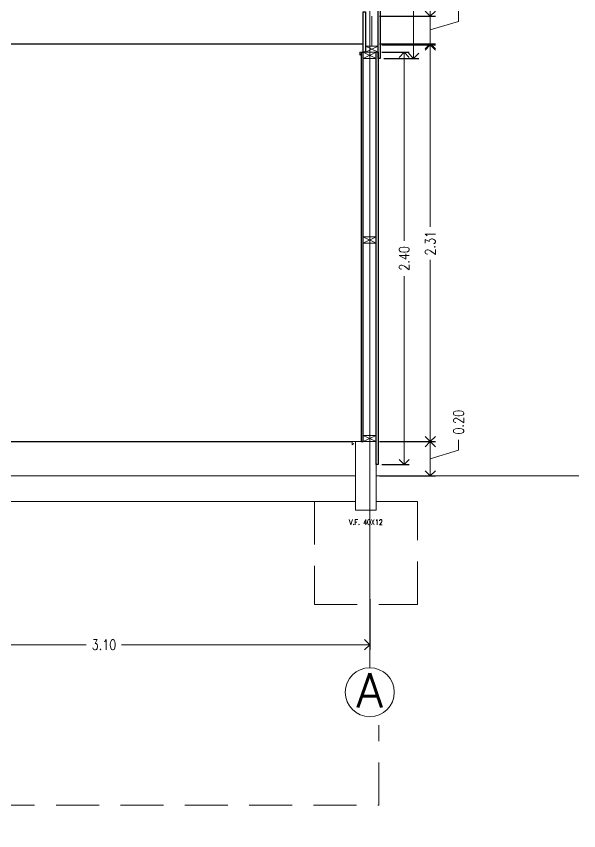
# Model space of a CAD drawing. Header units: inches. Extents: x 10.8 to 60.4, y 12.2 to 79.7.
# Drawn here: x 30.584 to 33.861, y 69.886 to 74.636 of the extents above; entities that cross this region are included whole.
import ezdxf
from ezdxf.enums import TextEntityAlignment as Align

# ---------------------------------------------------------------- set-up
doc = ezdxf.new("R2010")
doc.units = ezdxf.units.IN
doc.header["$MEASUREMENT"] = 0
doc.linetypes.add('HIDDEN', pattern=[0.375, 0.25, -0.125])
doc.layers.get('DEFPOINTS').update_dxf_attribs({"color": 210})
doc.layers.add('_AUX', color=210, linetype='Continuous', lineweight=18, plot=False)
for name, color, linetype, lineweight in [('A-ANNO-DIMS', 3, 'Continuous', 18), ('A-ANNO-SYMB', 3, 'Continuous', 18), ('A-ANNO-TEXT', 3, 'Continuous', 18), ('A-DETL-MCUT', 4, 'Continuous', 25), ('A-ELEV-IDEN', 3, 'Continuous', 18), ('A-ELEV-MBE2', 4, 'Continuous', 25), ('A-WALL-PATT', 8, 'Continuous', 18), ('A-WALL-STUD', 3, 'Continuous', 18)]:
    doc.layers.add(name, color=color, linetype=linetype, lineweight=lineweight)
doc.styles.add('E-ROMANS', font='romans.shx', dxfattribs={"width": 0.8})
doc.dimstyles.new('E-0050_ARW_12', dxfattribs={"dimscale": 0.001, "dimtxt": 60, "dimasz": 60, "dimexe": 30, "dimexo": 20, "dimgap": 30, "dimtad": 0, "dimzin": 0, "dimdsep": 46, "dimtxsty": 'E-ROMANS', "dimblk": 'OPEN90', "dimcen": 30, "dimclrd": 256, "dimclre": 256, "dimclrt": 256, "dimadec": 0, "dimazin": 0, "dimtfac": 1, "dimtmove": 1, "dimatfit": 3, "dimldrblk": 'OPEN90', "dimfxl": 1, "dimtfill": 1, "dimtolj": 1, "dimtzin": 0, "dimlwd": -1, "dimarcsym": 0})

# ---------------------------------------------------------------- blocks, each defined once
blk = doc.blocks.new('_Open90')
at = {"color": 0, "linetype": 'ByBlock', "lineweight": -2}
for p, q in [((0, 0), (-1, 0)), ((-0.5, 0.5), (0, 0)), ((0, 0), (-0.5, -0.5))]:
    blk.add_line(p, q, dxfattribs=at)
blk = doc.blocks.new('*D1587')
at = {"layer": 'A-ANNO-DIMS', "lineweight": -2, "transparency": 16777216}
for p, q in [((29.5463, 71.2361), (29.5463, 70.9409)), ((32.6433, 71.2361), (32.6433, 70.9409))]:
    blk.add_line(p, q, dxfattribs=at)
at = {"layer": 'A-ANNO-DIMS', "transparency": 16777216}
for p, q in [((29.6063, 70.9709), (30.9916, 70.9709)), ((32.5833, 70.9709), (31.1979, 70.9709))]:
    blk.add_line(p, q, dxfattribs=at)
at = {"layer": 'DEFPOINTS', "color": 0, "transparency": 16777216}
for p in [(29.5463, 71.2561), (32.6433, 71.2561), (32.6433, 70.9709)]:
    blk.add_point(p, dxfattribs=at)
at = {"layer": 'A-ANNO-DIMS', "transparency": 16777216, "xscale": 0.06, "yscale": 0.06, "zscale": 0.06, "rotation": 180}
blk.add_blockref('_Open90', (29.5463, 70.9709), dxfattribs=at)
at = {"layer": 'A-ANNO-DIMS', "transparency": 16777216, "xscale": 0.06, "yscale": 0.06, "zscale": 0.06}
blk.add_blockref('_Open90', (32.6433, 70.9709), dxfattribs=at)
at = {"layer": 'A-ANNO-DIMS', "transparency": 16777216, "insert": (31.0948, 70.9709), "char_height": 0.06, "attachment_point": 5, "style": 'E-ROMANS', "bg_fill": 3, "box_fill_scale": 1.25, "bg_fill_color": 256, "bg_fill_true_color": 13158600, "bg_fill_transparency": 0}
blk.add_mtext('\\A1;3.10', dxfattribs=at)
blk = doc.blocks.new('*D1595')
at = {"layer": 'A-ANNO-DIMS', "lineweight": -2, "transparency": 16777216}
for p, q in [((32.7008, 72.1561), (33.0261, 72.1561)), ((32.7008, 71.9561), (33.0261, 71.9561))]:
    blk.add_line(p, q, dxfattribs=at)
at = {"layer": 'A-ANNO-DIMS', "transparency": 16777216}
for p, q in [((33.1611, 72.1056), (33.1611, 72.1656)), ((32.9961, 72.0561), (33.1611, 72.1056)), ((32.9961, 72.0161), (32.9961, 72.0961))]:
    blk.add_line(p, q, dxfattribs=at)
at = {"layer": 'DEFPOINTS', "color": 0, "transparency": 16777216}
for p in [(32.6808, 72.1561), (32.9961, 72.1561), (32.6808, 71.9561)]:
    blk.add_point(p, dxfattribs=at)
at = {"layer": 'A-ANNO-DIMS', "transparency": 16777216, "xscale": 0.06, "yscale": 0.06, "zscale": 0.06}
for p, rotation in [((32.9961, 72.1561), 90), ((32.9961, 71.9561), 270)]:
    blk.add_blockref('_Open90', p, dxfattribs=dict(at, rotation=rotation))
at = {"layer": 'A-ANNO-DIMS', "transparency": 16777216, "insert": (33.1611, 72.2688), "char_height": 0.06, "attachment_point": 5, "rotation": 90, "style": 'E-ROMANS', "bg_fill": 3, "box_fill_scale": 1.25, "bg_fill_color": 256, "bg_fill_true_color": 13158600, "bg_fill_transparency": 0}
blk.add_mtext('\\A1;0.20', dxfattribs=at)
blk = doc.blocks.new('*D1596')
at = {"layer": 'A-ANNO-DIMS', "transparency": 16777216}
for p, q in [((32.9961, 74.6961), (32.9961, 74.7561)), ((33.1611, 74.6056), (33.1611, 74.6656)), ((32.9961, 74.4761), (32.9961, 74.6361)), ((32.9961, 74.4761), (32.9961, 74.6361)), ((32.9961, 74.5561), (33.1611, 74.6056)), ((32.9961, 74.4161), (32.9961, 74.3561))]:
    blk.add_line(p, q, dxfattribs=at)
at = {"layer": 'A-ANNO-DIMS', "lineweight": -2, "transparency": 16777216}
for p, q in [((32.7008, 74.6361), (33.0261, 74.6361)), ((32.7008, 74.4761), (33.0261, 74.4761))]:
    blk.add_line(p, q, dxfattribs=at)
at = {"layer": 'DEFPOINTS', "color": 0, "transparency": 16777216}
for p in [(32.6808, 74.6361), (32.9961, 74.6361), (32.6808, 74.4761)]:
    blk.add_point(p, dxfattribs=at)
at = {"layer": 'A-ANNO-DIMS', "transparency": 16777216, "xscale": 0.06, "yscale": 0.06, "zscale": 0.06}
for p, rotation in [((32.9961, 74.6361), 270), ((32.9961, 74.4761), 90)]:
    blk.add_blockref('_Open90', p, dxfattribs=dict(at, rotation=rotation))
at = {"layer": 'A-ANNO-DIMS', "transparency": 16777216, "insert": (33.1611, 74.7688), "char_height": 0.06, "attachment_point": 5, "rotation": 90, "style": 'E-ROMANS', "bg_fill": 3, "box_fill_scale": 1.25, "bg_fill_color": 256, "bg_fill_true_color": 13158600, "bg_fill_transparency": 0}
blk.add_mtext('\\A1;0.16', dxfattribs=at)
blk = doc.blocks.new('*D1659')
at = {"layer": 'A-ANNO-DIMS', "lineweight": -2, "transparency": 16777216}
for p, q in [((32.7128, 74.4691), (33.0261, 74.4691)), ((32.7008, 72.1561), (33.0261, 72.1561))]:
    blk.add_line(p, q, dxfattribs=at)
at = {"layer": 'A-ANNO-DIMS', "transparency": 16777216}
for p, q in [((32.9961, 74.4091), (32.9961, 73.4089)), ((32.9961, 72.2161), (32.9961, 73.2163))]:
    blk.add_line(p, q, dxfattribs=at)
at = {"layer": 'DEFPOINTS', "color": 0, "transparency": 16777216}
for p in [(32.6928, 74.4691), (32.9961, 74.4691), (32.6808, 72.1561)]:
    blk.add_point(p, dxfattribs=at)
at = {"layer": 'A-ANNO-DIMS', "transparency": 16777216, "xscale": 0.06, "yscale": 0.06, "zscale": 0.06}
for p, rotation in [((32.9961, 74.4691), 90), ((32.9961, 72.1561), 270)]:
    blk.add_blockref('_Open90', p, dxfattribs=dict(at, rotation=rotation))
at = {"layer": 'A-ANNO-DIMS', "transparency": 16777216, "insert": (32.9961, 73.3126), "char_height": 0.06, "attachment_point": 5, "rotation": 90, "style": 'E-ROMANS', "bg_fill": 3, "box_fill_scale": 1.25, "bg_fill_color": 256, "bg_fill_true_color": 13158600, "bg_fill_transparency": 0}
blk.add_mtext('\\A1;2.31', dxfattribs=at)
blk = doc.blocks.new('*D1660')
at = {"layer": 'A-ANNO-DIMS', "lineweight": -2, "transparency": 16777216}
for p, q in [((32.7128, 74.4261), (32.8739, 74.4261)), ((32.7128, 72.0221), (32.8739, 72.0221))]:
    blk.add_line(p, q, dxfattribs=at)
at = {"layer": 'A-ANNO-DIMS', "transparency": 16777216}
for p, q in [((32.8439, 74.3661), (32.8439, 73.3273)), ((32.8439, 72.0821), (32.8439, 73.121))]:
    blk.add_line(p, q, dxfattribs=at)
at = {"layer": 'DEFPOINTS', "color": 0, "transparency": 16777216}
for p in [(32.6928, 74.4261), (32.8439, 74.4261), (32.6928, 72.0221)]:
    blk.add_point(p, dxfattribs=at)
at = {"layer": 'A-ANNO-DIMS', "transparency": 16777216, "xscale": 0.06, "yscale": 0.06, "zscale": 0.06}
for p, rotation in [((32.8439, 74.4261), 90), ((32.8439, 72.0221), 270)]:
    blk.add_blockref('_Open90', p, dxfattribs=dict(at, rotation=rotation))
at = {"layer": 'A-ANNO-DIMS', "transparency": 16777216, "insert": (32.8439, 73.2241), "char_height": 0.06, "attachment_point": 5, "rotation": 90, "style": 'E-ROMANS', "bg_fill": 3, "box_fill_scale": 1.25, "bg_fill_color": 256, "bg_fill_true_color": 13158600, "bg_fill_transparency": 0}
blk.add_mtext('\\A1;2.40', dxfattribs=at)
blk = doc.blocks.new('*D1661')
at = {"layer": 'A-ANNO-DIMS', "lineweight": -2, "transparency": 16777216}
for p, q in [((32.7248, 76.8161), (32.9284, 76.8161)), ((32.7248, 74.3901), (32.9284, 74.3901))]:
    blk.add_line(p, q, dxfattribs=at)
at = {"layer": 'A-ANNO-DIMS', "transparency": 16777216}
for p, q in [((32.8984, 76.7561), (32.8984, 75.7063)), ((32.8984, 74.4501), (32.8984, 75.5))]:
    blk.add_line(p, q, dxfattribs=at)
at = {"layer": 'DEFPOINTS', "color": 0, "transparency": 16777216}
for p in [(32.7048, 76.8161), (32.8984, 76.8161), (32.7048, 74.3901)]:
    blk.add_point(p, dxfattribs=at)
at = {"layer": 'A-ANNO-DIMS', "transparency": 16777216, "xscale": 0.06, "yscale": 0.06, "zscale": 0.06}
for p, rotation in [((32.8984, 76.8161), 90), ((32.8984, 74.3901), 270)]:
    blk.add_blockref('_Open90', p, dxfattribs=dict(at, rotation=rotation))
at = {"layer": 'A-ANNO-DIMS', "transparency": 16777216, "insert": (32.8984, 75.6031), "char_height": 0.06, "attachment_point": 5, "rotation": 90, "style": 'E-ROMANS', "bg_fill": 3, "box_fill_scale": 1.25, "bg_fill_color": 256, "bg_fill_true_color": 13158600, "bg_fill_transparency": 0}
blk.add_mtext('\\A1;2.43', dxfattribs=at)

msp = doc.modelspace()

# ---------------------------------------------------------------- linework, layer by layer
at = {"layer": '_AUX', "color": 4}
for points in [[(32.6178, 74.4761), (32.6178, 74.4261), (32.5864, 74.4261), (32.5864, 74.4087), (32.592, 74.4153)], [(32.6058, 72.2061), (32.6058, 72.1561), (32.5608, 72.1561), (32.5408, 72.1561), (32.5408, 72.1361), (32.5499, 72.1455)]]:
    msp.add_lwpolyline(points, dxfattribs=at)
at = {"layer": 'A-ANNO-SYMB'}
for p, q in [((32.6433, 70.8368), (32.6433, 79.0381)), ((29.5838, 71.9561), (32.5608, 71.9561)), ((32.6807, 71.9561), (33.8607, 71.9561))]:
    msp.add_line(p, q, dxfattribs=at)
msp.add_circle((32.6433, 70.6938), 0.143, dxfattribs=at)
at = {"layer": 'A-ANNO-TEXT', "linetype": 'HIDDEN'}
msp.add_lwpolyline([(26.3968, 70.5016), (26.3968, 70.0346), (29.4048, 70.0346), (29.5478, 69.8864), (29.6909, 70.0346), (32.6958, 70.0346), (32.6958, 70.5016)], dxfattribs=at)
at = {"layer": 'A-DETL-MCUT'}
msp.add_line((32.5938, 74.4261), (32.6058, 74.4261), dxfattribs=at)
msp.add_lwpolyline([(32.6058, 74.6611), (32.6178, 74.6611), (32.6178, 74.4261), (32.6058, 74.4261)], close=True, dxfattribs=at)
msp.add_lwpolyline([(32.5938, 74.4261), (32.5938, 72.1561), (32.6058, 72.1561), (32.6058, 74.4261)], dxfattribs=at)
at = {"layer": 'A-ELEV-IDEN'}
msp.add_line((29.8238, 71.8061), (32.3208, 71.8061), dxfattribs=at)
at = {"layer": 'A-ELEV-MBE2'}
msp.add_line((29.6038, 74.4761), (32.6058, 74.4761), dxfattribs=at)
msp.add_lwpolyline([(29.5938, 72.1561), (32.5408, 72.1561)], dxfattribs=at)
at = {"layer": 'A-WALL-PATT', "ltscale": 0.1}
for p, q in [((32.6553, 74.6361), (32.6553, 74.4621)), ((32.6433, 73.3491), (32.6433, 74.3901)), ((32.6433, 72.1922), (32.6433, 73.3131))]:
    msp.add_line(p, q, dxfattribs=at)

# ---------------------------------------------------------------- texts
at = {"layer": 'A-ANNO-TEXT', "insert": (32.6208, 71.6854), "char_height": 0.03, "attachment_point": 5, "style": 'E-ROMANS'}
msp.add_mtext('\\pi-0.09,l0.09,t0.09;V.F. 40X12', dxfattribs=at)
at = {"layer": 'A-ANNO-TEXT', "style": 'E-ROMANS'}
msp.add_attdef('A', text='0.00', height=0.2, dxfattribs=at).set_placement((32.6433, 70.705), align=Align.MIDDLE_CENTER)

# ---------------------------------------------------------------- dimensions: what is measured, and where the dimension line sits
at = {"layer": 'A-ANNO-DIMS'}
dim = msp.add_linear_dim(base=(32.9961, 74.6361), p1=(32.6808, 74.4761), p2=(32.6808, 74.6361), angle=90, dimstyle='E-0050_ARW_12', dxfattribs=at)
dim.commit()
dim.dimension.update_dxf_attribs({"geometry": '*D1596', "text_midpoint": (33.1611, 74.6956)})

# ---------------------------------------------------------------- next in the draw order: linework, layer by layer
at = {"layer": 'A-DETL-MCUT'}
msp.add_lwpolyline([(32.7048, 76.8161), (32.7048, 74.3901), (32.6928, 74.3901), (32.6928, 76.8161)], dxfattribs=at)

# ---------------------------------------------------------------- next in the draw order: dimensions: what is measured, and where the dimension line sits
at = {"layer": 'A-ANNO-DIMS'}
dim = msp.add_linear_dim(base=(32.9961, 72.1561), p1=(32.6808, 71.9561), p2=(32.6808, 72.1561), angle=90, dimstyle='E-0050_ARW_12', dxfattribs=at)
dim.commit()
dim.dimension.update_dxf_attribs({"geometry": '*D1595', "text_midpoint": (33.1611, 72.1956)})
dim = msp.add_linear_dim(base=(32.6433, 70.9709), p1=(29.5463, 71.2561), p2=(32.6433, 71.2561), dimstyle='E-0050_ARW_12', dxfattribs=at)
dim.commit()
dim.dimension.update_dxf_attribs({"geometry": '*D1587', "text_midpoint": (31.0948, 70.9709)})

# ---------------------------------------------------------------- next in the draw order: linework, layer by layer
at = {"layer": 'A-ANNO-SYMB'}
msp.add_lwpolyline([(32.5608, 72.1561), (32.6808, 72.1561), (32.6808, 71.7561), (32.5608, 71.7561)], close=True, dxfattribs=at)
at = {"layer": 'A-ANNO-SYMB', "linetype": 'HIDDEN'}
msp.add_lwpolyline([(32.5608, 71.8061), (32.3208, 71.8061), (32.3208, 71.2061), (32.9208, 71.2061), (32.9208, 71.8061), (32.6808, 71.8061)], dxfattribs=at)
at = {"layer": 'A-DETL-MCUT'}
msp.add_lwpolyline([(32.6928, 74.4261), (32.6928, 72.0221), (32.6808, 72.0221), (32.6808, 74.4261)], dxfattribs=at)
at = {"layer": 'A-ELEV-MBE2'}
msp.add_line((32.6808, 72.2061), (32.6808, 74.4261), dxfattribs=at)

# ---------------------------------------------------------------- next in the draw order: dimensions: what is measured, and where the dimension line sits
at = {"layer": 'A-ANNO-DIMS'}
dim = msp.add_linear_dim(base=(32.9961, 74.4691), p1=(32.6808, 72.1561), p2=(32.6928, 74.4691), angle=90, dimstyle='E-0050_ARW_12', dxfattribs=at)
dim.commit()
dim.dimension.update_dxf_attribs({"geometry": '*D1659', "text_midpoint": (32.9961, 73.3126)})

# ---------------------------------------------------------------- next in the draw order: dimensions: what is measured, and where the dimension line sits
dim = msp.add_linear_dim(base=(32.8439, 74.4261), p1=(32.6928, 72.0221), p2=(32.6928, 74.4261), angle=90, dimstyle='E-0050_ARW_12', dxfattribs=at)
dim.commit()
dim.dimension.update_dxf_attribs({"geometry": '*D1660', "text_midpoint": (32.8439, 73.2241)})

# ---------------------------------------------------------------- next in the draw order: linework, layer by layer
at = {"layer": 'A-WALL-STUD'}
for p, q in [((32.6808, 74.3901), (32.6058, 74.4261)), ((32.6058, 74.3901), (32.6808, 74.4261)), ((32.6058, 73.3131), (32.6808, 73.3491)), ((32.6808, 73.3131), (32.6058, 73.3491)), ((32.6058, 72.1562), (32.6808, 72.1922)), ((32.6808, 72.1562), (32.6058, 72.1922))]:
    msp.add_line(p, q, dxfattribs=at)
for points in [[(32.6808, 74.3901), (32.6058, 74.3901), (32.6058, 74.4261), (32.6808, 74.4261)], [(32.6058, 73.3131), (32.6808, 73.3131), (32.6808, 73.3491), (32.6058, 73.3491)], [(32.6058, 72.1562), (32.6808, 72.1562), (32.6808, 72.1922), (32.6058, 72.1922)]]:
    msp.add_lwpolyline(points, close=True, dxfattribs=at)

# ---------------------------------------------------------------- next in the draw order: dimensions: what is measured, and where the dimension line sits
at = {"layer": 'A-ANNO-DIMS'}
dim = msp.add_linear_dim(base=(32.8984, 76.8161), p1=(32.7048, 74.3901), p2=(32.7048, 76.8161), angle=90, dimstyle='E-0050_ARW_12', dxfattribs=at)
dim.commit()
dim.dimension.update_dxf_attribs({"geometry": '*D1661', "text_midpoint": (32.8984, 75.6031)})

# ---------------------------------------------------------------- next in the draw order: linework, layer by layer
at = {"layer": 'A-WALL-STUD'}
for p, q in [((32.6928, 74.4261), (32.6178, 74.4621)), ((32.6178, 74.4261), (32.6928, 74.4621))]:
    msp.add_line(p, q, dxfattribs=at)
msp.add_lwpolyline([(32.6928, 74.4261), (32.6178, 74.4261), (32.6178, 74.4621), (32.6928, 74.4621)], close=True, dxfattribs=at)

doc.saveas('drawing.dxf')
